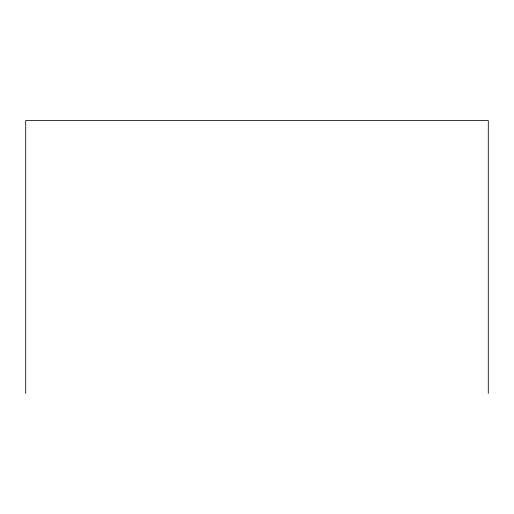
<?xml version="1.0" encoding="UTF-8"?>
<svg xmlns="http://www.w3.org/2000/svg" width="514" height="514" viewBox="0 0 514 514"><rect width="100%" height="100%" fill="white"/><g stroke="black" fill="none" stroke-linecap="round" stroke-linejoin="round"><path stroke-width="0.77" d="M488.3 393.39L488.3 120.61L25.7 120.61L25.7 393.39"/></g></svg>
